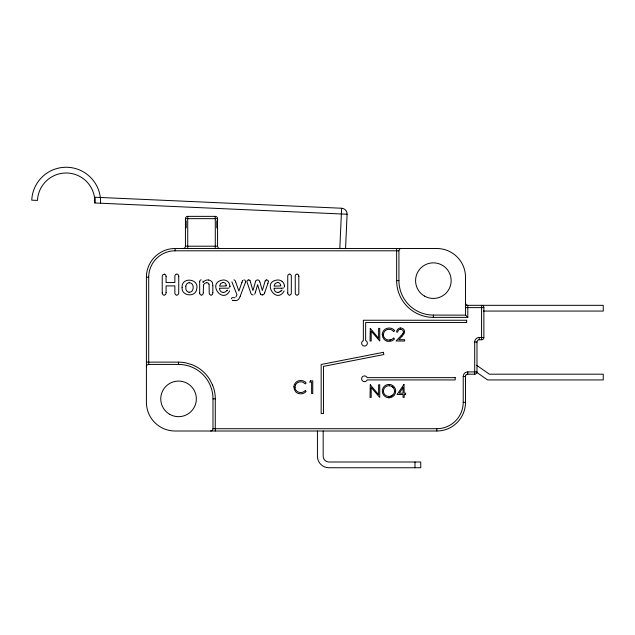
<?xml version="1.0" encoding="UTF-8"?>
<svg xmlns="http://www.w3.org/2000/svg" width="635" height="635" viewBox="0 0 635 635"><rect width="100%" height="100%" fill="white"/><g stroke="black" fill="none" stroke-linecap="round" stroke-linejoin="round"><path stroke-width="0.95" d="M229.886 286.163L229.862 286.536M284.377 286.083L284.369 285.877A5.961 5.961 0 0 0 282.138 281.416M284.377 286.163L284.353 286.536M166.084 292.552L166.076 292.767A2.175 2.175 0 0 1 164.322 295.124M203.271 292.743L203.494 285.242M293.981 386.85L294.378 389.549L295.727 391.771A5.524 5.524 0 0 0 296.045 392.097L296.307 392.327A5.691 5.691 0 0 0 296.791 392.7L297.093 392.882A5.826 5.826 0 0 0 297.791 393.248L297.871 393.279A6.096 6.096 0 0 0 298.252 393.422L298.633 393.541A5.739 5.739 0 0 0 299.037 393.637L300.228 393.795A6.406 6.406 0 0 0 300.482 393.811L301.109 393.811A6.652 6.652 0 0 0 301.474 393.787L301.839 393.748A6.802 6.802 0 0 0 303.062 393.47L303.252 393.406A6.366 6.366 0 0 0 304.189 392.986L304.395 392.867A6.152 6.152 0 0 0 305.149 392.351L305.332 392.192A6.294 6.294 0 0 0 306.094 391.398L305.284 390.414L304.935 390.787A5.739 5.739 0 0 1 304.483 391.208L303.633 391.795A5.413 5.413 0 0 1 302.522 392.271L301.95 392.414A5.358 5.358 0 0 1 301.315 392.493L300.553 392.509A5.532 5.532 0 0 1 294.926 387.413M382.349 334.359L382.738 337.058L384.096 339.28A5.524 5.524 0 0 0 384.405 339.606L384.675 339.836A5.691 5.691 0 0 0 385.159 340.209L385.453 340.392A5.826 5.826 0 0 0 386.159 340.757L386.239 340.789A6.096 6.096 0 0 0 386.612 340.931L387.001 341.051M395.605 391.343L395.605 390.835M212.828 292.743L212.828 285.845M212.828 292.806L212.82 292.965A1.992 1.992 0 0 1 211.241 295.108M347.091 214.233L94.821 202.97L95.075 197.239L341.614 208.24A5.739 5.739 0 0 1 347.091 214.233L345.559 248.634M341.614 208.24L339.82 248.372L344.599 248.587M199.676 281.749L199.676 293.029M403.376 332.161L403.384 331.803A2.651 2.651 0 0 0 400.788 329.39M268.359 281.503L268.351 281.432A1.627 1.627 0 0 0 266.851 279.987L266.549 279.971M268.351 281.583L268.335 281.781A3.056 3.056 0 0 1 268.295 282.051L267.946 283.186M185.809 286.25L185.92 289.195A3.762 3.762 0 0 0 189.063 292.259M185.825 286.131L186.039 285.313A3.619 3.619 0 0 1 189.119 282.71M245.618 281.662L245.626 281.527A1.754 1.754 0 0 0 245.427 280.797M245.61 281.702L245.499 282.178M245.42 282.464L240.228 296.172M255.516 292.021L257.619 284.615L260.302 293.616A2.524 2.524 0 0 0 260.485 293.949L260.62 294.148M255.508 292.06L254.833 293.878A3.35 3.35 0 0 1 254.675 294.18M255.437 281.956L252.952 290.56L250.523 282.273M255.54 281.638L255.691 281.21M265.097 281.21L262.326 290.56L260.08 282.726M264.89 292.044L267.938 283.218M241.848 282.575L242.602 280.741M241.919 282.369L238.855 291.076L235.704 281.94M264.803 292.306L264.597 292.87M264.565 292.957L264.239 293.743A2.016 2.016 0 0 1 262.549 294.878M240.189 296.267L239.022 298.712A3.985 3.985 0 0 1 236.45 300.466L235.688 300.585M295.529 385.056L295.497 385.135A5.144 5.144 0 0 0 295.164 386.366L295.156 386.405A5.096 5.096 0 0 0 295.108 387.001L295.116 387.398M203.557 285.012L203.676 284.734A3.231 3.231 0 0 1 206.335 282.797L206.804 282.813M235.863 297.045L236.958 294.719L232.021 282.234A2.254 2.254 0 0 1 231.958 281.948L231.95 281.781M402.796 333.692L401.153 335.613M402.098 336.185L403.995 333.804A3.953 3.953 0 0 0 404.503 332.129L404.511 331.613M401.018 335.748L396.097 341.003L404.678 341.003L404.678 339.701L398.804 339.701L401.963 336.336M282.019 290.036L281.154 290.83L281.638 290.385M227.425 290.131L226.854 290.647M227.203 290.338L225.552 291.687A4.167 4.167 0 0 1 223.639 292.362M281.234 290.759L281.71 290.322M281.249 290.743L280.043 291.687M392.668 395.105L392.636 395.129A5.151 5.151 0 0 1 392.065 395.549A5.683 5.683 0 0 1 391.549 395.835L391.343 395.938M393.652 331.446L394.645 330.692M390.715 396.176L390.668 396.184A5.739 5.739 0 0 1 389.184 396.43L388.747 396.43M390.89 339.781L390.358 339.916M234.823 297.744L234.101 297.783A2.135 2.135 0 0 1 233.839 297.744L233.505 297.672A1.945 1.945 0 0 0 233.212 297.624L232.902 297.624A1.429 1.429 0 0 0 231.402 298.791M223.599 292.346L223.282 292.362M278.09 292.346L277.733 292.362M389.636 340.011L388.922 340.027A5.532 5.532 0 0 1 383.286 334.923M253.19 294.942L251.849 294.648L250.96 293.56L246.999 282.027A2.532 2.532 0 0 1 246.944 281.718L246.928 281.416A1.611 1.611 0 0 1 248.428 279.995L248.761 279.979M235.442 300.609L234.847 300.625M262.493 294.942L262.072 294.934A2.032 2.032 0 0 1 260.596 294.164M189.135 282.821C195.096 282.464 193.977 293.283 189.127 292.092M243.816 279.971L244.134 279.979A1.81 1.81 0 0 1 244.824 280.186M389.255 397.724L388.739 397.724M400.542 328.057L400.86 328.057A3.818 3.818 0 0 1 404.59 331.613M281.361 288.234L282.773 288.099A2.024 2.024 0 0 0 283.607 287.885M183.142 248.507A2.294 2.294 0 0 0 185.436 246.205L185.436 218.662A2.294 2.294 0 0 1 187.73 216.36L215.281 216.36A2.294 2.294 0 0 1 217.575 218.662L217.575 220.956L216.797 220.956L216.797 227.846L217.567 227.846L217.575 246.205A2.294 2.294 0 0 0 219.869 248.507M185.444 218.662L217.567 218.662M185.444 220.956L186.214 220.956L186.214 227.846L185.444 227.846M185.444 246.205L217.567 246.205M465.511 375.142L465.511 402.312A28.694 28.694 0 0 1 436.817 431.006L175.109 431.006A28.694 28.694 0 0 1 146.407 402.312L146.407 277.201A28.694 28.694 0 0 1 175.109 248.507L436.817 248.507A28.694 28.694 0 0 1 465.511 277.201L465.566 315.135L433.372 315.079A34.433 34.433 0 0 1 398.931 280.646L398.931 250.801A2.294 2.294 0 0 1 401.233 248.507M146.407 366.728A2.294 2.294 0 0 1 148.709 364.434L148.709 277.201A26.4 26.4 0 0 1 175.109 250.801L398.931 250.801M146.415 277.201L148.709 277.201M396.637 248.507L396.637 280.646L398.931 280.646M281.313 288.234L274.042 288.234L274.066 288.687A4.604 4.604 0 0 0 274.153 289.306L274.233 289.616A4.278 4.278 0 0 0 274.82 290.894L274.844 290.909A3.397 3.397 0 0 0 277.328 292.354M466.503 305.324L603.25 305.324L603.25 311.063L483.346 311.063M465.518 307.618L483.87 307.618L483.878 337.463A2.294 2.294 0 0 1 481.576 339.757L479.282 339.757A2.294 2.294 0 0 0 476.988 342.051L476.988 371.896A2.294 2.294 0 0 1 474.694 374.19L467.804 374.19A2.294 2.294 0 0 0 465.511 376.491L463.217 376.491L463.217 402.312A26.4 26.4 0 0 1 436.817 428.712L212.987 428.712A2.294 2.294 0 0 1 210.685 431.006M396.637 280.646A36.735 36.735 0 0 0 433.372 317.373L467.804 317.373L467.804 305.332A2.294 2.294 0 0 1 465.511 303.03M474.694 374.19L474.694 342.051A4.588 4.588 0 0 1 479.282 337.463L483.87 337.463M474.694 342.051L476.98 342.051M146.415 362.14L178.546 362.14A36.767 36.767 0 0 1 185.65 362.823L192.072 364.72A36.727 36.727 0 0 1 209.391 378.897L212.55 384.977M148.709 364.434L178.546 364.434A34.433 34.433 0 0 1 212.987 398.867L212.987 428.712M463.217 376.491A4.588 4.588 0 0 1 467.804 371.896L476.98 371.896M212.987 398.867L215.281 398.867L215.281 431.006M463.217 402.312L465.503 402.312M277.543 282.551L275.13 283.464L274.05 286.115L280.765 285.948A5.628 5.628 0 0 0 280.678 285.369L280.654 285.266A3.485 3.485 0 0 0 277.551 282.369M223.044 282.551L220.662 283.44L219.551 286.115L226.266 285.948A5.628 5.628 0 0 0 226.187 285.369L226.163 285.266M234.752 300.625L232.799 300.426M389.247 384.469L388.676 384.461A5.937 5.937 0 0 0 388.08 384.508L387.921 384.524A6.453 6.453 0 0 0 383.699 387.04A6.802 6.802 0 0 0 382.683 388.977L382.667 389.025A6.723 6.723 0 0 0 382.413 390.144L382.389 390.311A6.271 6.271 0 0 0 382.341 390.922L382.349 391.398A6.652 6.652 0 0 0 389.049 397.788A6.652 6.652 0 0 0 395.653 391.343M164.282 274.296L162.862 274.757L162.243 276.201L162.227 292.846M208.431 279.995L207.383 279.987A5.651 5.651 0 0 0 203.613 281.781L203.049 282.448L203.025 281.63A2.072 2.072 0 0 0 202.938 281.194L202.906 281.099M389.628 385.794L389.85 385.826A5.294 5.294 0 0 1 390.684 386.016L390.898 386.096A5.802 5.802 0 0 1 391.612 386.405L391.811 386.517M476.679 365.3L489.371 374.19L603.25 374.19L603.25 379.928L487.561 379.928L476.536 372.213M282.123 281.44L281.908 281.281A6.032 6.032 0 0 0 281.313 280.892L281.218 280.837A6.644 6.644 0 0 0 280.011 280.321A7.001 7.001 0 0 0 278.884 280.067L278.447 280.011A7.509 7.509 0 0 0 277.86 279.971C261.025 281.075 276.265 305.117 284.162 290.917M465.645 315.214L467.804 317.373M393.637 331.43L391.66 329.89A5.651 5.651 0 0 0 390.803 329.573L390.168 329.43A5.524 5.524 0 0 0 389.62 329.367L388.874 329.351A5.278 5.278 0 0 0 388.406 329.374L388.175 329.406A5.659 5.659 0 0 0 386.636 329.851L386.429 329.954A5.27 5.27 0 0 0 383.873 332.557L383.865 332.645A5.096 5.096 0 0 0 383.476 334.51L383.476 334.907M394.589 330.613L394.526 330.533A5.636 5.636 0 0 0 393.962 329.898L393.819 329.763A6.366 6.366 0 0 0 391.771 328.517L391.533 328.422A6.128 6.128 0 0 0 390.906 328.247L390.049 328.097A6.977 6.977 0 0 0 389.461 328.057L388.779 328.057A6.66 6.66 0 0 0 382.222 334.351M249.944 280.702L250.492 282.162M259.572 281.226L259.477 281.019A1.818 1.818 0 0 0 259.223 280.662L259.096 280.535A1.905 1.905 0 0 0 257.842 279.971L257.5 279.971A1.937 1.937 0 0 0 255.794 280.995M212.598 385.088L212.701 385.35A36.727 36.727 0 0 1 215.305 398.891M259.731 281.654L259.945 282.297M235.688 281.908L235.212 280.821A1.826 1.826 0 0 0 233.918 279.876M208.907 284.274L208.931 284.345A4.405 4.405 0 0 1 209.082 284.909L209.233 293.029A2.008 2.008 0 0 0 210.86 295.1M298.823 276.217L298.823 292.949A2.048 2.048 0 0 1 297.212 295.116M287.742 292.973L287.742 276.185A2.008 2.008 0 0 1 289.298 274.106M166.068 276.4L166.084 282.551L174.863 282.551L174.879 276.439A2.222 2.222 0 0 1 176.546 274.082M229.664 290.87C222.409 304.903 206.169 281.908 223.369 279.971A7.509 7.509 0 0 1 223.957 280.011L224.393 280.067A7.001 7.001 0 0 1 225.512 280.313A6.644 6.644 0 0 1 226.727 280.829L226.822 280.892A6.032 6.032 0 0 1 229.862 285.964M178.737 276.669L178.729 276.447A2.191 2.191 0 0 0 176.99 274.09M383.476 391.279L383.476 390.962A4.953 4.953 0 0 1 383.508 390.501L383.532 390.319A5.009 5.009 0 0 1 383.659 389.715L383.667 389.668A5.183 5.183 0 0 1 384.826 387.572L384.858 387.541A5.651 5.651 0 0 1 387.128 386.072L387.294 386.009A5.159 5.159 0 0 1 388.112 385.818L388.287 385.794A4.85 4.85 0 0 1 389.501 385.786M178.737 276.701L178.729 292.775A2.207 2.207 0 0 1 177.014 295.132M212.828 285.591L212.479 282.869A3.016 3.016 0 0 0 212.384 282.646L212.106 282.115A4.604 4.604 0 0 0 208.423 280.059M481.576 339.749L481.576 305.332A2.294 2.294 0 0 1 483.878 307.618M479.282 337.463L479.282 339.749M467.804 371.896L467.804 374.19M436.817 428.712L436.817 431.006M433.372 315.087L433.372 317.373M415.004 462.002L415.004 467.741M323.175 431.006L323.175 456.263A5.739 5.739 0 0 0 328.914 462.002L420.743 462.002L420.743 467.741L328.914 467.741A11.478 11.478 0 0 1 317.436 456.263L317.436 431.006M217.503 220.956L217.503 227.846M215.281 216.368L215.281 248.499M187.73 216.368L187.73 248.499M178.546 362.14L178.546 364.426M175.109 248.507L175.109 250.801M166.084 292.521L166.084 285.909L174.863 285.909L174.879 292.878A2.151 2.151 0 0 0 176.578 295.148M388.747 396.407A5.39 5.39 0 0 1 383.397 391.358M390.858 396.121A5.167 5.167 0 0 0 394.43 391.906L394.446 391.771A5.04 5.04 0 0 0 394.478 391.271L394.478 390.946A4.969 4.969 0 0 0 394.446 390.406L394.422 390.271A5.064 5.064 0 0 0 393.136 387.556M392.359 387.017A5.167 5.167 0 0 1 393.105 387.683M391.747 386.493A5.651 5.651 0 0 1 392.24 386.81M223.06 282.369A3.485 3.485 0 0 1 226.235 285.258M296.815 295.124A2.048 2.048 0 0 1 295.283 292.981L295.235 276.185A2.008 2.008 0 0 1 296.791 274.106M297.22 274.114A2.024 2.024 0 0 1 298.799 276.217M289.727 295.116A2.048 2.048 0 0 0 291.306 292.989L291.33 276.249A2.024 2.024 0 0 0 289.727 274.114M289.322 295.124A2.048 2.048 0 0 1 287.79 292.981M284.52 286.615A2.024 2.024 0 0 1 284.385 287.004M280.043 291.687A4.167 4.167 0 0 1 278.13 292.362M199.692 281.749A1.881 1.881 0 0 1 201.136 279.789M206.812 282.678A2.516 2.516 0 0 1 209.082 284.202M203.24 293.005A2.032 2.032 0 0 1 201.652 295.108M201.271 295.1A2 2 0 0 1 199.715 293.029M293.854 386.842A6.66 6.66 0 0 1 300.411 380.532L301.093 380.548A6.977 6.977 0 0 1 301.625 380.579L302.538 380.738A6.128 6.128 0 0 1 303.173 380.913L303.403 381A6.366 6.366 0 0 1 305.459 382.254L305.594 382.389A5.636 5.636 0 0 1 306.102 382.953L305.284 383.937L303.236 382.357A5.651 5.651 0 0 0 302.443 382.064L301.839 381.929A5.524 5.524 0 0 0 301.26 381.857L300.553 381.833A5.278 5.278 0 0 0 300.037 381.865L299.855 381.889A5.659 5.659 0 0 0 298.267 382.341L298.061 382.445A5.27 5.27 0 0 0 295.505 385.048M400.487 329.2A3.048 3.048 0 0 0 397.724 332.089L396.597 332.034A4.215 4.215 0 0 1 400.542 327.938M403.384 332.161A2.992 2.992 0 0 1 402.931 333.478M389.731 339.995A5.413 5.413 0 0 0 392.001 339.304L392.851 338.717A5.739 5.739 0 0 0 393.248 338.36L393.652 337.923L394.462 338.907A6.294 6.294 0 0 1 393.692 339.701L393.549 339.828A6.152 6.152 0 0 1 392.763 340.376L392.557 340.495A6.366 6.366 0 0 1 391.62 340.916L391.43 340.979A6.802 6.802 0 0 1 390.2 341.257L389.842 341.297A6.652 6.652 0 0 1 389.469 341.32L388.842 341.32A6.406 6.406 0 0 1 388.596 341.305L387.453 341.162A5.739 5.739 0 0 1 387.001 341.051M389.247 384.413A6.66 6.66 0 0 1 395.684 390.827M164.33 274.09A2.191 2.191 0 0 1 166.037 276.392M163.886 295.148A2.183 2.183 0 0 1 162.274 292.846M230.021 286.615A2.024 2.024 0 0 1 229.894 287.004M229.116 287.885A2.024 2.024 0 0 1 228.29 288.171L219.543 288.234L219.567 288.687A4.604 4.604 0 0 0 219.662 289.306L219.734 289.616A4.278 4.278 0 0 0 220.329 290.894L220.345 290.909A3.397 3.397 0 0 0 222.837 292.354M242.602 280.654A1.556 1.556 0 0 1 242.753 280.448M232.743 300.379A1.651 1.651 0 0 1 232.339 300.268M248.761 279.932A1.516 1.516 0 0 1 250.031 280.654M265.152 280.972A1.587 1.587 0 0 1 266.51 279.94M100.552 203.232A34.433 34.433 0 0 0 67.683 167.291A34.433 34.433 0 0 0 31.75 200.16L37.481 200.414A28.694 28.694 0 0 1 67.429 173.022A28.694 28.694 0 0 1 94.821 202.97M182.102 287.353C181.015 296.37 196.12 297.72 196.739 288.758C199.319 278.44 181.372 276.725 182.102 287.353M310.42 380.865L309.674 382.159L311.618 382.159L311.618 393.486L312.753 393.486L312.753 380.865L310.42 380.865M403.963 384.461L397.073 394.494L403.058 394.494L403.058 397.407L404.193 397.407L404.193 394.494L405.654 394.494L405.654 393.2L404.193 393.2L403.963 384.461M403.058 387.715L399.296 393.2L403.058 393.2L403.058 387.715M383.397 352.314L321.167 364.482L321.167 413.575L323.461 413.575L323.461 366.379L383.842 354.56L383.397 352.314M466.654 320.246L363.355 320.246L363.355 340.574A2.873 2.873 0 0 0 362.236 344.964A2.873 2.873 0 0 0 366.768 344.964A2.873 2.873 0 0 0 365.649 340.574L365.649 322.54L466.654 322.54L466.654 320.246M370.276 328.374L370.038 341.003L371.173 341.003L371.173 331.081L379.754 341.003L379.754 328.374L378.619 328.374L378.619 338.312L370.276 328.374M455.176 377.634L367.133 377.634A2.873 2.873 0 0 0 362.736 376.515A2.873 2.873 0 0 0 362.736 381.048A2.873 2.873 0 0 0 367.133 379.928L455.176 379.928L455.176 377.634M370.276 384.778L370.038 397.407L371.173 397.407L371.173 387.493L379.754 397.407L379.754 384.778L378.619 384.778L378.619 394.716L370.276 384.778M424.474 296.053A17.788 17.788 0 0 0 451.16 280.646A17.788 17.788 0 0 0 424.474 265.232A17.788 17.788 0 0 0 424.474 296.053M169.656 414.282A17.788 17.788 0 0 0 196.342 398.867A17.788 17.788 0 0 0 169.656 383.461A17.788 17.788 0 0 0 169.656 414.282"/></g></svg>
